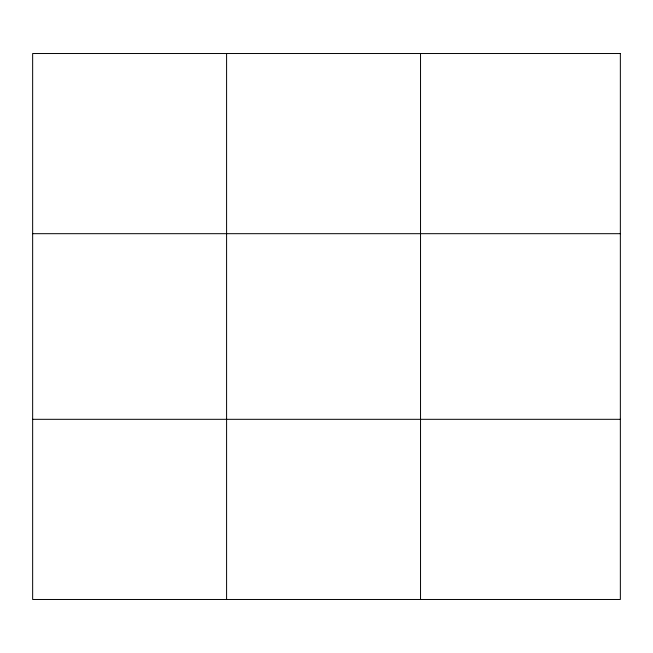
<?xml version="1.0" encoding="UTF-8"?>
<svg xmlns="http://www.w3.org/2000/svg" width="653" height="653" viewBox="0 0 653 653"><rect width="100%" height="100%" fill="white"/><g stroke="black" fill="none" stroke-linecap="round" stroke-linejoin="round"><path stroke-width="0.98" d="M226.591 53.522L226.591 599.478M420.532 53.522L420.532 599.478M32.65 233.684L620.35 233.684M32.65 419.316L620.35 419.316M620.35 53.522L620.35 599.478L32.65 599.478L32.65 53.522L620.35 53.522"/></g></svg>
